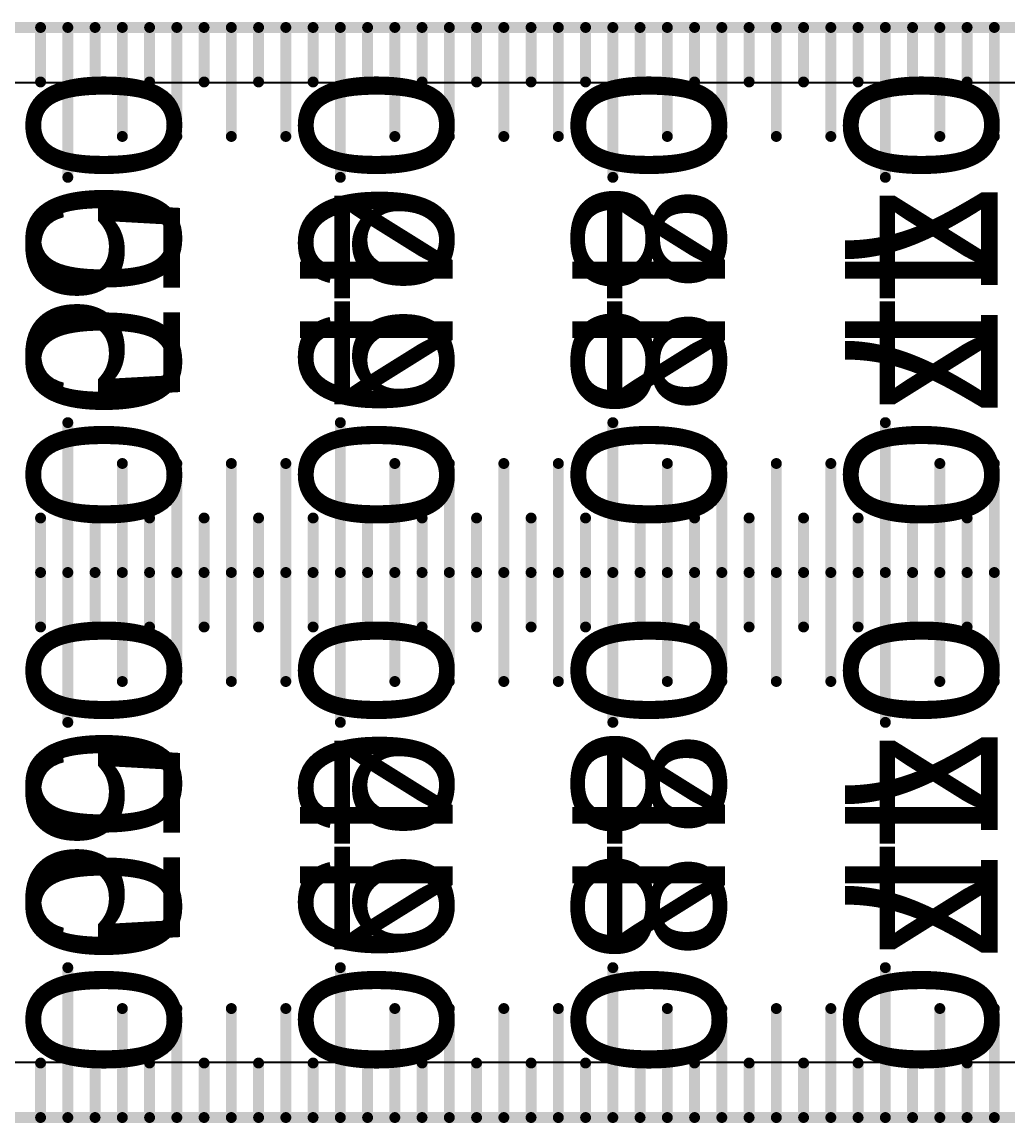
# Model space of a CAD drawing. Header units: millimetres. Extents: x 0 to 531, y -10 to 10.
# Drawn here: x 49.66 to 67.75, y -10.1 to 10.1 of the extents above; entities that cross this region are included whole.
import ezdxf

# ---------------------------------------------------------------- set-up
doc = ezdxf.new("R2010")
doc.units = ezdxf.units.MM
for name, color, linetype in [('BottomLayer', 5, 'Continuous'), ('BottomOverlay', 54, 'Continuous'), ('Mechanical1', 6, 'Continuous'), ('TopLayer', 1, 'Continuous'), ('TopOverlay', 2, 'Continuous')]:
    doc.layers.add(name, color=color, linetype=linetype)

msp = doc.modelspace()

# ---------------------------------------------------------------- linework, layer by layer
at = {"layer": 'BottomLayer'}
for p, q in [((1.009, 8.991), (483.359, 8.991)), ((483.353, -8.991), (1.009, -8.991))]:
    msp.add_line(p, q, dxfattribs=at)
at = {"layer": 'BottomOverlay', "const_width": 0.2}
for points in [[(50, 9), (50, 10)], [(50.5, 7.25), (50.5, 10)], [(51, 9), (51, 10)], [(51.5, 8), (51.5, 10)], [(52, 9), (52, 10)], [(52.5, 8), (52.5, 10)], [(53, 9), (53, 10)], [(53.5, 8), (53.5, 10)], [(54, 9), (54, 10)], [(54.5, 8), (54.5, 10)], [(55, 9), (55, 10)], [(55.5, 7.25), (55.5, 10)], [(56, 9), (56, 10)], [(56.5, 8), (56.5, 10)], [(57, 9), (57, 10)], [(57.5, 8), (57.5, 10)], [(58, 9), (58, 10)], [(58.5, 8), (58.5, 10)], [(59, 9), (59, 10)], [(59.5, 8), (59.5, 10)], [(60, 9), (60, 10)], [(60.5, 7.25), (60.5, 10)], [(61, 9), (61, 10)], [(61.5, 8), (61.5, 10)], [(62, 9), (62, 10)], [(62.5, 8), (62.5, 10)], [(63, 9), (63, 10)], [(63.5, 8), (63.5, 10)], [(64, 9), (64, 10)], [(64.5, 8), (64.5, 10)], [(65, 9), (65, 10)], [(65.5, 7.25), (65.5, 10)], [(66, 9), (66, 10)], [(66.5, 8), (66.5, 10)], [(67, 9), (67, 10)], [(67.5, 8), (67.5, 10)], [(50.5, 0), (50.5, 2.75)], [(55.5, 0), (55.5, 2.75)], [(60.5, 0), (60.5, 2.75)], [(65.5, 0), (65.5, 2.75)], [(51.5, 0), (51.5, 2)], [(52.5, 0), (52.5, 2)], [(53.5, 0), (53.5, 2)], [(54.5, 0), (54.5, 2)], [(56.5, 0), (56.5, 2)], [(57.5, 0), (57.5, 2)], [(58.5, 0), (58.5, 2)], [(59.5, 0), (59.5, 2)], [(61.5, 0), (61.5, 2)], [(62.5, 0), (62.5, 2)], [(63.5, 0), (63.5, 2)], [(64.5, 0), (64.5, 2)], [(66.5, 0), (66.5, 2)], [(67.5, 0), (67.5, 2)], [(50, 0), (50, 1)], [(51, 0), (51, 1)], [(52, 0), (52, 1)], [(53, 0), (53, 1)], [(54, 0), (54, 1)], [(55, 0), (55, 1)], [(56, 0), (56, 1)], [(57, 0), (57, 1)], [(58, 0), (58, 1)], [(59, 0), (59, 1)], [(60, 0), (60, 1)], [(61, 0), (61, 1)], [(62, 0), (62, 1)], [(63, 0), (63, 1)], [(64, 0), (64, 1)], [(65, 0), (65, 1)], [(66, 0), (66, 1)], [(67, 0), (67, 1)], [(50, -1), (50, 0)], [(50.5, -2.75), (50.5, 0)], [(51, -1), (51, 0)], [(51.5, -2), (51.5, 0)], [(52, -1), (52, 0)], [(52.5, -2), (52.5, 0)], [(53, -1), (53, 0)], [(53.5, -2), (53.5, 0)], [(54, -1), (54, 0)], [(54.5, -2), (54.5, 0)], [(55, -1), (55, 0)], [(55.5, -2.75), (55.5, 0)], [(56, -1), (56, 0)], [(56.5, -2), (56.5, 0)], [(57, -1), (57, 0)], [(57.5, -2), (57.5, 0)], [(58, -1), (58, 0)], [(58.5, -2), (58.5, 0)], [(59, -1), (59, 0)], [(59.5, -2), (59.5, 0)], [(60, -1), (60, 0)], [(60.5, -2.75), (60.5, 0)], [(61, -1), (61, 0)], [(61.5, -2), (61.5, 0)], [(62, -1), (62, 0)], [(62.5, -2), (62.5, 0)], [(63, -1), (63, 0)], [(63.5, -2), (63.5, 0)], [(64, -1), (64, 0)], [(64.5, -2), (64.5, 0)], [(65, -1), (65, 0)], [(65.5, -2.75), (65.5, 0)], [(66, -1), (66, 0)], [(66.5, -2), (66.5, 0)], [(67, -1), (67, 0)], [(67.5, -2), (67.5, 0)], [(50.5, -10), (50.5, -7.25)], [(55.5, -10), (55.5, -7.25)], [(60.5, -10), (60.5, -7.25)], [(65.5, -10), (65.5, -7.25)], [(51.5, -10), (51.5, -8)], [(52.5, -10), (52.5, -8)], [(53.5, -10), (53.5, -8)], [(54.5, -10), (54.5, -8)], [(56.5, -10), (56.5, -8)], [(57.5, -10), (57.5, -8)], [(58.5, -10), (58.5, -8)], [(59.5, -10), (59.5, -8)], [(61.5, -10), (61.5, -8)], [(62.5, -10), (62.5, -8)], [(63.5, -10), (63.5, -8)], [(64.5, -10), (64.5, -8)], [(66.5, -10), (66.5, -8)], [(67.5, -10), (67.5, -8)], [(50, -10), (50, -9)], [(51, -10), (51, -9)], [(52, -10), (52, -9)], [(53, -10), (53, -9)], [(54, -10), (54, -9)], [(55, -10), (55, -9)], [(56, -10), (56, -9)], [(57, -10), (57, -9)], [(58, -10), (58, -9)], [(59, -10), (59, -9)], [(60, -10), (60, -9)], [(61, -10), (61, -9)], [(62, -10), (62, -9)], [(63, -10), (63, -9)], [(64, -10), (64, -9)], [(65, -10), (65, -9)], [(66, -10), (66, -9)], [(67, -10), (67, -9)]]:
    msp.add_lwpolyline(points, dxfattribs=at)
at = {"layer": 'BottomOverlay', "const_width": 0.1}
for points in [[(49.95, 10, 1), (50.05, 10, 1)], [(50.45, 10, 1), (50.55, 10, 1)], [(50.95, 10, 1), (51.05, 10, 1)], [(51.45, 10, 1), (51.55, 10, 1)], [(51.95, 10, 1), (52.05, 10, 1)], [(52.45, 10, 1), (52.55, 10, 1)], [(52.95, 10, 1), (53.05, 10, 1)], [(53.45, 10, 1), (53.55, 10, 1)], [(53.95, 10, 1), (54.05, 10, 1)], [(54.45, 10, 1), (54.55, 10, 1)], [(54.95, 10, 1), (55.05, 10, 1)], [(55.45, 10, 1), (55.55, 10, 1)], [(55.95, 10, 1), (56.05, 10, 1)], [(56.45, 10, 1), (56.55, 10, 1)], [(56.95, 10, 1), (57.05, 10, 1)], [(57.45, 10, 1), (57.55, 10, 1)], [(57.95, 10, 1), (58.05, 10, 1)], [(58.45, 10, 1), (58.55, 10, 1)], [(58.95, 10, 1), (59.05, 10, 1)], [(59.45, 10, 1), (59.55, 10, 1)], [(59.95, 10, 1), (60.05, 10, 1)], [(60.45, 10, 1), (60.55, 10, 1)], [(60.95, 10, 1), (61.05, 10, 1)], [(61.45, 10, 1), (61.55, 10, 1)], [(61.95, 10, 1), (62.05, 10, 1)], [(62.45, 10, 1), (62.55, 10, 1)], [(62.95, 10, 1), (63.05, 10, 1)], [(63.45, 10, 1), (63.55, 10, 1)], [(63.95, 10, 1), (64.05, 10, 1)], [(64.45, 10, 1), (64.55, 10, 1)], [(64.95, 10, 1), (65.05, 10, 1)], [(65.45, 10, 1), (65.55, 10, 1)], [(65.95, 10, 1), (66.05, 10, 1)], [(66.45, 10, 1), (66.55, 10, 1)], [(66.95, 10, 1), (67.05, 10, 1)], [(67.45, 10, 1), (67.55, 10, 1)], [(49.95, 9, 1), (50.05, 9, 1)], [(50.95, 9, 1), (51.05, 9, 1)], [(51.95, 9, 1), (52.05, 9, 1)], [(52.95, 9, 1), (53.05, 9, 1)], [(53.95, 9, 1), (54.05, 9, 1)], [(54.95, 9, 1), (55.05, 9, 1)], [(55.95, 9, 1), (56.05, 9, 1)], [(56.95, 9, 1), (57.05, 9, 1)], [(57.95, 9, 1), (58.05, 9, 1)], [(58.95, 9, 1), (59.05, 9, 1)], [(59.95, 9, 1), (60.05, 9, 1)], [(60.95, 9, 1), (61.05, 9, 1)], [(61.95, 9, 1), (62.05, 9, 1)], [(62.95, 9, 1), (63.05, 9, 1)], [(63.95, 9, 1), (64.05, 9, 1)], [(64.95, 9, 1), (65.05, 9, 1)], [(65.95, 9, 1), (66.05, 9, 1)], [(66.95, 9, 1), (67.05, 9, 1)], [(51.45, 8, 1), (51.55, 8, 1)], [(52.45, 8, 1), (52.55, 8, 1)], [(53.45, 8, 1), (53.55, 8, 1)], [(54.45, 8, 1), (54.55, 8, 1)], [(56.45, 8, 1), (56.55, 8, 1)], [(57.45, 8, 1), (57.55, 8, 1)], [(58.45, 8, 1), (58.55, 8, 1)], [(59.45, 8, 1), (59.55, 8, 1)], [(61.45, 8, 1), (61.55, 8, 1)], [(62.45, 8, 1), (62.55, 8, 1)], [(63.45, 8, 1), (63.55, 8, 1)], [(64.45, 8, 1), (64.55, 8, 1)], [(66.45, 8, 1), (66.55, 8, 1)], [(67.45, 8, 1), (67.55, 8, 1)], [(50.45, 7.25, 1), (50.55, 7.25, 1)], [(55.45, 7.25, 1), (55.55, 7.25, 1)], [(60.45, 7.25, 1), (60.55, 7.25, 1)], [(65.45, 7.25, 1), (65.55, 7.25, 1)], [(50.45, 2.75, 1), (50.55, 2.75, 1)], [(55.45, 2.75, 1), (55.55, 2.75, 1)], [(60.45, 2.75, 1), (60.55, 2.75, 1)], [(65.45, 2.75, 1), (65.55, 2.75, 1)], [(51.45, 2, 1), (51.55, 2, 1)], [(52.45, 2, 1), (52.55, 2, 1)], [(53.45, 2, 1), (53.55, 2, 1)], [(54.45, 2, 1), (54.55, 2, 1)], [(56.45, 2, 1), (56.55, 2, 1)], [(57.45, 2, 1), (57.55, 2, 1)], [(58.45, 2, 1), (58.55, 2, 1)], [(59.45, 2, 1), (59.55, 2, 1)], [(61.45, 2, 1), (61.55, 2, 1)], [(62.45, 2, 1), (62.55, 2, 1)], [(63.45, 2, 1), (63.55, 2, 1)], [(64.45, 2, 1), (64.55, 2, 1)], [(66.45, 2, 1), (66.55, 2, 1)], [(67.45, 2, 1), (67.55, 2, 1)], [(49.95, 1, 1), (50.05, 1, 1)], [(50.95, 1, 1), (51.05, 1, 1)], [(51.95, 1, 1), (52.05, 1, 1)], [(52.95, 1, 1), (53.05, 1, 1)], [(53.95, 1, 1), (54.05, 1, 1)], [(54.95, 1, 1), (55.05, 1, 1)], [(55.95, 1, 1), (56.05, 1, 1)], [(56.95, 1, 1), (57.05, 1, 1)], [(57.95, 1, 1), (58.05, 1, 1)], [(58.95, 1, 1), (59.05, 1, 1)], [(59.95, 1, 1), (60.05, 1, 1)], [(60.95, 1, 1), (61.05, 1, 1)], [(61.95, 1, 1), (62.05, 1, 1)], [(62.95, 1, 1), (63.05, 1, 1)], [(63.95, 1, 1), (64.05, 1, 1)], [(64.95, 1, 1), (65.05, 1, 1)], [(65.95, 1, 1), (66.05, 1, 1)], [(66.95, 1, 1), (67.05, 1, 1)], [(49.95, 0, 1), (50.05, 0, 1)], [(49.95, 0, 1), (50.05, 0, 1)], [(50.45, 0, 1), (50.55, 0, 1)], [(50.45, 0, 1), (50.55, 0, 1)], [(50.95, 0, 1), (51.05, 0, 1)], [(50.95, 0, 1), (51.05, 0, 1)], [(51.45, 0, 1), (51.55, 0, 1)], [(51.45, 0, 1), (51.55, 0, 1)], [(51.95, 0, 1), (52.05, 0, 1)], [(51.95, 0, 1), (52.05, 0, 1)], [(52.45, 0, 1), (52.55, 0, 1)], [(52.45, 0, 1), (52.55, 0, 1)], [(52.95, 0, 1), (53.05, 0, 1)], [(52.95, 0, 1), (53.05, 0, 1)], [(53.45, 0, 1), (53.55, 0, 1)], [(53.45, 0, 1), (53.55, 0, 1)], [(53.95, 0, 1), (54.05, 0, 1)], [(53.95, 0, 1), (54.05, 0, 1)], [(54.45, 0, 1), (54.55, 0, 1)], [(54.45, 0, 1), (54.55, 0, 1)], [(54.95, 0, 1), (55.05, 0, 1)], [(54.95, 0, 1), (55.05, 0, 1)], [(55.45, 0, 1), (55.55, 0, 1)], [(55.45, 0, 1), (55.55, 0, 1)], [(55.95, 0, 1), (56.05, 0, 1)], [(55.95, 0, 1), (56.05, 0, 1)], [(56.45, 0, 1), (56.55, 0, 1)], [(56.45, 0, 1), (56.55, 0, 1)], [(56.95, 0, 1), (57.05, 0, 1)], [(56.95, 0, 1), (57.05, 0, 1)], [(57.45, 0, 1), (57.55, 0, 1)], [(57.45, 0, 1), (57.55, 0, 1)], [(57.95, 0, 1), (58.05, 0, 1)], [(57.95, 0, 1), (58.05, 0, 1)], [(58.45, 0, 1), (58.55, 0, 1)], [(58.45, 0, 1), (58.55, 0, 1)], [(58.95, 0, 1), (59.05, 0, 1)], [(58.95, 0, 1), (59.05, 0, 1)], [(59.45, 0, 1), (59.55, 0, 1)], [(59.45, 0, 1), (59.55, 0, 1)], [(59.95, 0, 1), (60.05, 0, 1)], [(59.95, 0, 1), (60.05, 0, 1)], [(60.45, 0, 1), (60.55, 0, 1)], [(60.45, 0, 1), (60.55, 0, 1)], [(60.95, 0, 1), (61.05, 0, 1)], [(60.95, 0, 1), (61.05, 0, 1)], [(61.45, 0, 1), (61.55, 0, 1)], [(61.45, 0, 1), (61.55, 0, 1)], [(61.95, 0, 1), (62.05, 0, 1)], [(61.95, 0, 1), (62.05, 0, 1)], [(62.45, 0, 1), (62.55, 0, 1)], [(62.45, 0, 1), (62.55, 0, 1)], [(62.95, 0, 1), (63.05, 0, 1)], [(62.95, 0, 1), (63.05, 0, 1)], [(63.45, 0, 1), (63.55, 0, 1)], [(63.45, 0, 1), (63.55, 0, 1)], [(63.95, 0, 1), (64.05, 0, 1)], [(63.95, 0, 1), (64.05, 0, 1)], [(64.45, 0, 1), (64.55, 0, 1)], [(64.45, 0, 1), (64.55, 0, 1)], [(64.95, 0, 1), (65.05, 0, 1)], [(64.95, 0, 1), (65.05, 0, 1)], [(65.45, 0, 1), (65.55, 0, 1)], [(65.45, 0, 1), (65.55, 0, 1)], [(65.95, 0, 1), (66.05, 0, 1)], [(65.95, 0, 1), (66.05, 0, 1)], [(66.45, 0, 1), (66.55, 0, 1)], [(66.45, 0, 1), (66.55, 0, 1)], [(66.95, 0, 1), (67.05, 0, 1)], [(66.95, 0, 1), (67.05, 0, 1)], [(67.45, 0, 1), (67.55, 0, 1)], [(67.45, 0, 1), (67.55, 0, 1)], [(49.95, -1, 1), (50.05, -1, 1)], [(50.95, -1, 1), (51.05, -1, 1)], [(51.95, -1, 1), (52.05, -1, 1)], [(52.95, -1, 1), (53.05, -1, 1)], [(53.95, -1, 1), (54.05, -1, 1)], [(54.95, -1, 1), (55.05, -1, 1)], [(55.95, -1, 1), (56.05, -1, 1)], [(56.95, -1, 1), (57.05, -1, 1)], [(57.95, -1, 1), (58.05, -1, 1)], [(58.95, -1, 1), (59.05, -1, 1)], [(59.95, -1, 1), (60.05, -1, 1)], [(60.95, -1, 1), (61.05, -1, 1)], [(61.95, -1, 1), (62.05, -1, 1)], [(62.95, -1, 1), (63.05, -1, 1)], [(63.95, -1, 1), (64.05, -1, 1)], [(64.95, -1, 1), (65.05, -1, 1)], [(65.95, -1, 1), (66.05, -1, 1)], [(66.95, -1, 1), (67.05, -1, 1)], [(51.45, -2, 1), (51.55, -2, 1)], [(52.45, -2, 1), (52.55, -2, 1)], [(53.45, -2, 1), (53.55, -2, 1)], [(54.45, -2, 1), (54.55, -2, 1)], [(56.45, -2, 1), (56.55, -2, 1)], [(57.45, -2, 1), (57.55, -2, 1)], [(58.45, -2, 1), (58.55, -2, 1)], [(59.45, -2, 1), (59.55, -2, 1)], [(61.45, -2, 1), (61.55, -2, 1)], [(62.45, -2, 1), (62.55, -2, 1)], [(63.45, -2, 1), (63.55, -2, 1)], [(64.45, -2, 1), (64.55, -2, 1)], [(66.45, -2, 1), (66.55, -2, 1)], [(67.45, -2, 1), (67.55, -2, 1)], [(50.45, -2.75, 1), (50.55, -2.75, 1)], [(55.45, -2.75, 1), (55.55, -2.75, 1)], [(60.45, -2.75, 1), (60.55, -2.75, 1)], [(65.45, -2.75, 1), (65.55, -2.75, 1)], [(50.45, -7.25, 1), (50.55, -7.25, 1)], [(55.45, -7.25, 1), (55.55, -7.25, 1)], [(60.45, -7.25, 1), (60.55, -7.25, 1)], [(65.45, -7.25, 1), (65.55, -7.25, 1)], [(51.45, -8, 1), (51.55, -8, 1)], [(52.45, -8, 1), (52.55, -8, 1)], [(53.45, -8, 1), (53.55, -8, 1)], [(54.45, -8, 1), (54.55, -8, 1)], [(56.45, -8, 1), (56.55, -8, 1)], [(57.45, -8, 1), (57.55, -8, 1)], [(58.45, -8, 1), (58.55, -8, 1)], [(59.45, -8, 1), (59.55, -8, 1)], [(61.45, -8, 1), (61.55, -8, 1)], [(62.45, -8, 1), (62.55, -8, 1)], [(63.45, -8, 1), (63.55, -8, 1)], [(64.45, -8, 1), (64.55, -8, 1)], [(66.45, -8, 1), (66.55, -8, 1)], [(67.45, -8, 1), (67.55, -8, 1)], [(49.95, -9, 1), (50.05, -9, 1)], [(50.95, -9, 1), (51.05, -9, 1)], [(51.95, -9, 1), (52.05, -9, 1)], [(52.95, -9, 1), (53.05, -9, 1)], [(53.95, -9, 1), (54.05, -9, 1)], [(54.95, -9, 1), (55.05, -9, 1)], [(55.95, -9, 1), (56.05, -9, 1)], [(56.95, -9, 1), (57.05, -9, 1)], [(57.95, -9, 1), (58.05, -9, 1)], [(58.95, -9, 1), (59.05, -9, 1)], [(59.95, -9, 1), (60.05, -9, 1)], [(60.95, -9, 1), (61.05, -9, 1)], [(61.95, -9, 1), (62.05, -9, 1)], [(62.95, -9, 1), (63.05, -9, 1)], [(63.95, -9, 1), (64.05, -9, 1)], [(64.95, -9, 1), (65.05, -9, 1)], [(65.95, -9, 1), (66.05, -9, 1)], [(66.95, -9, 1), (67.05, -9, 1)], [(49.95, -10, 1), (50.05, -10, 1)], [(50.45, -10, 1), (50.55, -10, 1)], [(50.95, -10, 1), (51.05, -10, 1)], [(51.45, -10, 1), (51.55, -10, 1)], [(51.95, -10, 1), (52.05, -10, 1)], [(52.45, -10, 1), (52.55, -10, 1)], [(52.95, -10, 1), (53.05, -10, 1)], [(53.45, -10, 1), (53.55, -10, 1)], [(53.95, -10, 1), (54.05, -10, 1)], [(54.45, -10, 1), (54.55, -10, 1)], [(54.95, -10, 1), (55.05, -10, 1)], [(55.45, -10, 1), (55.55, -10, 1)], [(55.95, -10, 1), (56.05, -10, 1)], [(56.45, -10, 1), (56.55, -10, 1)], [(56.95, -10, 1), (57.05, -10, 1)], [(57.45, -10, 1), (57.55, -10, 1)], [(57.95, -10, 1), (58.05, -10, 1)], [(58.45, -10, 1), (58.55, -10, 1)], [(58.95, -10, 1), (59.05, -10, 1)], [(59.45, -10, 1), (59.55, -10, 1)], [(59.95, -10, 1), (60.05, -10, 1)], [(60.45, -10, 1), (60.55, -10, 1)], [(60.95, -10, 1), (61.05, -10, 1)], [(61.45, -10, 1), (61.55, -10, 1)], [(61.95, -10, 1), (62.05, -10, 1)], [(62.45, -10, 1), (62.55, -10, 1)], [(62.95, -10, 1), (63.05, -10, 1)], [(63.45, -10, 1), (63.55, -10, 1)], [(63.95, -10, 1), (64.05, -10, 1)], [(64.45, -10, 1), (64.55, -10, 1)], [(64.95, -10, 1), (65.05, -10, 1)], [(65.45, -10, 1), (65.55, -10, 1)], [(65.95, -10, 1), (66.05, -10, 1)], [(66.45, -10, 1), (66.55, -10, 1)], [(66.95, -10, 1), (67.05, -10, 1)], [(67.45, -10, 1), (67.55, -10, 1)]]:
    msp.add_lwpolyline(points, format="xyb", close=True, dxfattribs=at)
at = {"layer": 'Mechanical1', "const_width": 0.2}
for points in [[(0.5, 10), (484.828, 10)], [(0.5, -10), (484.821, -10)]]:
    msp.add_lwpolyline(points, dxfattribs=at)
at = {"layer": 'TopLayer'}
for p, q in [((1.009, 8.991), (483.359, 8.991)), ((483.353, -8.991), (1.009, -8.991))]:
    msp.add_line(p, q, dxfattribs=at)
at = {"layer": 'TopOverlay', "const_width": 0.2}
for points in [[(50, 9), (50, 10)], [(50.5, 7.25), (50.5, 10)], [(51, 9), (51, 10)], [(51.5, 8), (51.5, 10)], [(52, 9), (52, 10)], [(52.5, 8), (52.5, 10)], [(53, 9), (53, 10)], [(53.5, 8), (53.5, 10)], [(54, 9), (54, 10)], [(54.5, 8), (54.5, 10)], [(55, 9), (55, 10)], [(55.5, 7.25), (55.5, 10)], [(56, 9), (56, 10)], [(56.5, 8), (56.5, 10)], [(57, 9), (57, 10)], [(57.5, 8), (57.5, 10)], [(58, 9), (58, 10)], [(58.5, 8), (58.5, 10)], [(59, 9), (59, 10)], [(59.5, 8), (59.5, 10)], [(60, 9), (60, 10)], [(60.5, 7.25), (60.5, 10)], [(61, 9), (61, 10)], [(61.5, 8), (61.5, 10)], [(62, 9), (62, 10)], [(62.5, 8), (62.5, 10)], [(63, 9), (63, 10)], [(63.5, 8), (63.5, 10)], [(64, 9), (64, 10)], [(64.5, 8), (64.5, 10)], [(65, 9), (65, 10)], [(65.5, 7.25), (65.5, 10)], [(66, 9), (66, 10)], [(66.5, 8), (66.5, 10)], [(67, 9), (67, 10)], [(67.5, 8), (67.5, 10)], [(50.5, 0), (50.5, 2.75)], [(55.5, 0), (55.5, 2.75)], [(60.5, 0), (60.5, 2.75)], [(65.5, 0), (65.5, 2.75)], [(51.5, 0), (51.5, 2)], [(52.5, 0), (52.5, 2)], [(53.5, 0), (53.5, 2)], [(54.5, 0), (54.5, 2)], [(56.5, 0), (56.5, 2)], [(57.5, 0), (57.5, 2)], [(58.5, 0), (58.5, 2)], [(59.5, 0), (59.5, 2)], [(61.5, 0), (61.5, 2)], [(62.5, 0), (62.5, 2)], [(63.5, 0), (63.5, 2)], [(64.5, 0), (64.5, 2)], [(66.5, 0), (66.5, 2)], [(67.5, 0), (67.5, 2)], [(50, 0), (50, 1)], [(51, 0), (51, 1)], [(52, 0), (52, 1)], [(53, 0), (53, 1)], [(54, 0), (54, 1)], [(55, 0), (55, 1)], [(56, 0), (56, 1)], [(57, 0), (57, 1)], [(58, 0), (58, 1)], [(59, 0), (59, 1)], [(60, 0), (60, 1)], [(61, 0), (61, 1)], [(62, 0), (62, 1)], [(63, 0), (63, 1)], [(64, 0), (64, 1)], [(65, 0), (65, 1)], [(66, 0), (66, 1)], [(67, 0), (67, 1)], [(50, -1), (50, 0)], [(50.5, -2.75), (50.5, 0)], [(51, -1), (51, 0)], [(51.5, -2), (51.5, 0)], [(52, -1), (52, 0)], [(52.5, -2), (52.5, 0)], [(53, -1), (53, 0)], [(53.5, -2), (53.5, 0)], [(54, -1), (54, 0)], [(54.5, -2), (54.5, 0)], [(55, -1), (55, 0)], [(55.5, -2.75), (55.5, 0)], [(56, -1), (56, 0)], [(56.5, -2), (56.5, 0)], [(57, -1), (57, 0)], [(57.5, -2), (57.5, 0)], [(58, -1), (58, 0)], [(58.5, -2), (58.5, 0)], [(59, -1), (59, 0)], [(59.5, -2), (59.5, 0)], [(60, -1), (60, 0)], [(60.5, -2.75), (60.5, 0)], [(61, -1), (61, 0)], [(61.5, -2), (61.5, 0)], [(62, -1), (62, 0)], [(62.5, -2), (62.5, 0)], [(63, -1), (63, 0)], [(63.5, -2), (63.5, 0)], [(64, -1), (64, 0)], [(64.5, -2), (64.5, 0)], [(65, -1), (65, 0)], [(65.5, -2.75), (65.5, 0)], [(66, -1), (66, 0)], [(66.5, -2), (66.5, 0)], [(67, -1), (67, 0)], [(67.5, -2), (67.5, 0)], [(50.5, -10), (50.5, -7.25)], [(55.5, -10), (55.5, -7.25)], [(60.5, -10), (60.5, -7.25)], [(65.5, -10), (65.5, -7.25)], [(51.5, -10), (51.5, -8)], [(52.5, -10), (52.5, -8)], [(53.5, -10), (53.5, -8)], [(54.5, -10), (54.5, -8)], [(56.5, -10), (56.5, -8)], [(57.5, -10), (57.5, -8)], [(58.5, -10), (58.5, -8)], [(59.5, -10), (59.5, -8)], [(61.5, -10), (61.5, -8)], [(62.5, -10), (62.5, -8)], [(63.5, -10), (63.5, -8)], [(64.5, -10), (64.5, -8)], [(66.5, -10), (66.5, -8)], [(67.5, -10), (67.5, -8)], [(50, -10), (50, -9)], [(51, -10), (51, -9)], [(52, -10), (52, -9)], [(53, -10), (53, -9)], [(54, -10), (54, -9)], [(55, -10), (55, -9)], [(56, -10), (56, -9)], [(57, -10), (57, -9)], [(58, -10), (58, -9)], [(59, -10), (59, -9)], [(60, -10), (60, -9)], [(61, -10), (61, -9)], [(62, -10), (62, -9)], [(63, -10), (63, -9)], [(64, -10), (64, -9)], [(65, -10), (65, -9)], [(66, -10), (66, -9)], [(67, -10), (67, -9)]]:
    msp.add_lwpolyline(points, dxfattribs=at)
at = {"layer": 'TopOverlay', "const_width": 0.1}
for points in [[(49.95, 10, 1), (50.05, 10, 1)], [(50.45, 10, 1), (50.55, 10, 1)], [(50.95, 10, 1), (51.05, 10, 1)], [(51.45, 10, 1), (51.55, 10, 1)], [(51.95, 10, 1), (52.05, 10, 1)], [(52.45, 10, 1), (52.55, 10, 1)], [(52.95, 10, 1), (53.05, 10, 1)], [(53.45, 10, 1), (53.55, 10, 1)], [(53.95, 10, 1), (54.05, 10, 1)], [(54.45, 10, 1), (54.55, 10, 1)], [(54.95, 10, 1), (55.05, 10, 1)], [(55.45, 10, 1), (55.55, 10, 1)], [(55.95, 10, 1), (56.05, 10, 1)], [(56.45, 10, 1), (56.55, 10, 1)], [(56.95, 10, 1), (57.05, 10, 1)], [(57.45, 10, 1), (57.55, 10, 1)], [(57.95, 10, 1), (58.05, 10, 1)], [(58.45, 10, 1), (58.55, 10, 1)], [(58.95, 10, 1), (59.05, 10, 1)], [(59.45, 10, 1), (59.55, 10, 1)], [(59.95, 10, 1), (60.05, 10, 1)], [(60.45, 10, 1), (60.55, 10, 1)], [(60.95, 10, 1), (61.05, 10, 1)], [(61.45, 10, 1), (61.55, 10, 1)], [(61.95, 10, 1), (62.05, 10, 1)], [(62.45, 10, 1), (62.55, 10, 1)], [(62.95, 10, 1), (63.05, 10, 1)], [(63.45, 10, 1), (63.55, 10, 1)], [(63.95, 10, 1), (64.05, 10, 1)], [(64.45, 10, 1), (64.55, 10, 1)], [(64.95, 10, 1), (65.05, 10, 1)], [(65.45, 10, 1), (65.55, 10, 1)], [(65.95, 10, 1), (66.05, 10, 1)], [(66.45, 10, 1), (66.55, 10, 1)], [(66.95, 10, 1), (67.05, 10, 1)], [(67.45, 10, 1), (67.55, 10, 1)], [(49.95, 9, 1), (50.05, 9, 1)], [(50.95, 9, 1), (51.05, 9, 1)], [(51.95, 9, 1), (52.05, 9, 1)], [(52.95, 9, 1), (53.05, 9, 1)], [(53.95, 9, 1), (54.05, 9, 1)], [(54.95, 9, 1), (55.05, 9, 1)], [(55.95, 9, 1), (56.05, 9, 1)], [(56.95, 9, 1), (57.05, 9, 1)], [(57.95, 9, 1), (58.05, 9, 1)], [(58.95, 9, 1), (59.05, 9, 1)], [(59.95, 9, 1), (60.05, 9, 1)], [(60.95, 9, 1), (61.05, 9, 1)], [(61.95, 9, 1), (62.05, 9, 1)], [(62.95, 9, 1), (63.05, 9, 1)], [(63.95, 9, 1), (64.05, 9, 1)], [(64.95, 9, 1), (65.05, 9, 1)], [(65.95, 9, 1), (66.05, 9, 1)], [(66.95, 9, 1), (67.05, 9, 1)], [(51.45, 8, 1), (51.55, 8, 1)], [(52.45, 8, 1), (52.55, 8, 1)], [(53.45, 8, 1), (53.55, 8, 1)], [(54.45, 8, 1), (54.55, 8, 1)], [(56.45, 8, 1), (56.55, 8, 1)], [(57.45, 8, 1), (57.55, 8, 1)], [(58.45, 8, 1), (58.55, 8, 1)], [(59.45, 8, 1), (59.55, 8, 1)], [(61.45, 8, 1), (61.55, 8, 1)], [(62.45, 8, 1), (62.55, 8, 1)], [(63.45, 8, 1), (63.55, 8, 1)], [(64.45, 8, 1), (64.55, 8, 1)], [(66.45, 8, 1), (66.55, 8, 1)], [(67.45, 8, 1), (67.55, 8, 1)], [(50.45, 7.25, 1), (50.55, 7.25, 1)], [(55.45, 7.25, 1), (55.55, 7.25, 1)], [(60.45, 7.25, 1), (60.55, 7.25, 1)], [(65.45, 7.25, 1), (65.55, 7.25, 1)], [(50.45, 2.75, 1), (50.55, 2.75, 1)], [(55.45, 2.75, 1), (55.55, 2.75, 1)], [(60.45, 2.75, 1), (60.55, 2.75, 1)], [(65.45, 2.75, 1), (65.55, 2.75, 1)], [(51.45, 2, 1), (51.55, 2, 1)], [(52.45, 2, 1), (52.55, 2, 1)], [(53.45, 2, 1), (53.55, 2, 1)], [(54.45, 2, 1), (54.55, 2, 1)], [(56.45, 2, 1), (56.55, 2, 1)], [(57.45, 2, 1), (57.55, 2, 1)], [(58.45, 2, 1), (58.55, 2, 1)], [(59.45, 2, 1), (59.55, 2, 1)], [(61.45, 2, 1), (61.55, 2, 1)], [(62.45, 2, 1), (62.55, 2, 1)], [(63.45, 2, 1), (63.55, 2, 1)], [(64.45, 2, 1), (64.55, 2, 1)], [(66.45, 2, 1), (66.55, 2, 1)], [(67.45, 2, 1), (67.55, 2, 1)], [(49.95, 1, 1), (50.05, 1, 1)], [(50.95, 1, 1), (51.05, 1, 1)], [(51.95, 1, 1), (52.05, 1, 1)], [(52.95, 1, 1), (53.05, 1, 1)], [(53.95, 1, 1), (54.05, 1, 1)], [(54.95, 1, 1), (55.05, 1, 1)], [(55.95, 1, 1), (56.05, 1, 1)], [(56.95, 1, 1), (57.05, 1, 1)], [(57.95, 1, 1), (58.05, 1, 1)], [(58.95, 1, 1), (59.05, 1, 1)], [(59.95, 1, 1), (60.05, 1, 1)], [(60.95, 1, 1), (61.05, 1, 1)], [(61.95, 1, 1), (62.05, 1, 1)], [(62.95, 1, 1), (63.05, 1, 1)], [(63.95, 1, 1), (64.05, 1, 1)], [(64.95, 1, 1), (65.05, 1, 1)], [(65.95, 1, 1), (66.05, 1, 1)], [(66.95, 1, 1), (67.05, 1, 1)], [(49.95, 0, 1), (50.05, 0, 1)], [(49.95, 0, 1), (50.05, 0, 1)], [(50.45, 0, 1), (50.55, 0, 1)], [(50.45, 0, 1), (50.55, 0, 1)], [(50.95, 0, 1), (51.05, 0, 1)], [(50.95, 0, 1), (51.05, 0, 1)], [(51.45, 0, 1), (51.55, 0, 1)], [(51.45, 0, 1), (51.55, 0, 1)], [(51.95, 0, 1), (52.05, 0, 1)], [(51.95, 0, 1), (52.05, 0, 1)], [(52.45, 0, 1), (52.55, 0, 1)], [(52.45, 0, 1), (52.55, 0, 1)], [(52.95, 0, 1), (53.05, 0, 1)], [(52.95, 0, 1), (53.05, 0, 1)], [(53.45, 0, 1), (53.55, 0, 1)], [(53.45, 0, 1), (53.55, 0, 1)], [(53.95, 0, 1), (54.05, 0, 1)], [(53.95, 0, 1), (54.05, 0, 1)], [(54.45, 0, 1), (54.55, 0, 1)], [(54.45, 0, 1), (54.55, 0, 1)], [(54.95, 0, 1), (55.05, 0, 1)], [(54.95, 0, 1), (55.05, 0, 1)], [(55.45, 0, 1), (55.55, 0, 1)], [(55.45, 0, 1), (55.55, 0, 1)], [(55.95, 0, 1), (56.05, 0, 1)], [(55.95, 0, 1), (56.05, 0, 1)], [(56.45, 0, 1), (56.55, 0, 1)], [(56.45, 0, 1), (56.55, 0, 1)], [(56.95, 0, 1), (57.05, 0, 1)], [(56.95, 0, 1), (57.05, 0, 1)], [(57.45, 0, 1), (57.55, 0, 1)], [(57.45, 0, 1), (57.55, 0, 1)], [(57.95, 0, 1), (58.05, 0, 1)], [(57.95, 0, 1), (58.05, 0, 1)], [(58.45, 0, 1), (58.55, 0, 1)], [(58.45, 0, 1), (58.55, 0, 1)], [(58.95, 0, 1), (59.05, 0, 1)], [(58.95, 0, 1), (59.05, 0, 1)], [(59.45, 0, 1), (59.55, 0, 1)], [(59.45, 0, 1), (59.55, 0, 1)], [(59.95, 0, 1), (60.05, 0, 1)], [(59.95, 0, 1), (60.05, 0, 1)], [(60.45, 0, 1), (60.55, 0, 1)], [(60.45, 0, 1), (60.55, 0, 1)], [(60.95, 0, 1), (61.05, 0, 1)], [(60.95, 0, 1), (61.05, 0, 1)], [(61.45, 0, 1), (61.55, 0, 1)], [(61.45, 0, 1), (61.55, 0, 1)], [(61.95, 0, 1), (62.05, 0, 1)], [(61.95, 0, 1), (62.05, 0, 1)], [(62.45, 0, 1), (62.55, 0, 1)], [(62.45, 0, 1), (62.55, 0, 1)], [(62.95, 0, 1), (63.05, 0, 1)], [(62.95, 0, 1), (63.05, 0, 1)], [(63.45, 0, 1), (63.55, 0, 1)], [(63.45, 0, 1), (63.55, 0, 1)], [(63.95, 0, 1), (64.05, 0, 1)], [(63.95, 0, 1), (64.05, 0, 1)], [(64.45, 0, 1), (64.55, 0, 1)], [(64.45, 0, 1), (64.55, 0, 1)], [(64.95, 0, 1), (65.05, 0, 1)], [(64.95, 0, 1), (65.05, 0, 1)], [(65.45, 0, 1), (65.55, 0, 1)], [(65.45, 0, 1), (65.55, 0, 1)], [(65.95, 0, 1), (66.05, 0, 1)], [(65.95, 0, 1), (66.05, 0, 1)], [(66.45, 0, 1), (66.55, 0, 1)], [(66.45, 0, 1), (66.55, 0, 1)], [(66.95, 0, 1), (67.05, 0, 1)], [(66.95, 0, 1), (67.05, 0, 1)], [(67.45, 0, 1), (67.55, 0, 1)], [(67.45, 0, 1), (67.55, 0, 1)], [(49.95, -1, 1), (50.05, -1, 1)], [(50.95, -1, 1), (51.05, -1, 1)], [(51.95, -1, 1), (52.05, -1, 1)], [(52.95, -1, 1), (53.05, -1, 1)], [(53.95, -1, 1), (54.05, -1, 1)], [(54.95, -1, 1), (55.05, -1, 1)], [(55.95, -1, 1), (56.05, -1, 1)], [(56.95, -1, 1), (57.05, -1, 1)], [(57.95, -1, 1), (58.05, -1, 1)], [(58.95, -1, 1), (59.05, -1, 1)], [(59.95, -1, 1), (60.05, -1, 1)], [(60.95, -1, 1), (61.05, -1, 1)], [(61.95, -1, 1), (62.05, -1, 1)], [(62.95, -1, 1), (63.05, -1, 1)], [(63.95, -1, 1), (64.05, -1, 1)], [(64.95, -1, 1), (65.05, -1, 1)], [(65.95, -1, 1), (66.05, -1, 1)], [(66.95, -1, 1), (67.05, -1, 1)], [(51.45, -2, 1), (51.55, -2, 1)], [(52.45, -2, 1), (52.55, -2, 1)], [(53.45, -2, 1), (53.55, -2, 1)], [(54.45, -2, 1), (54.55, -2, 1)], [(56.45, -2, 1), (56.55, -2, 1)], [(57.45, -2, 1), (57.55, -2, 1)], [(58.45, -2, 1), (58.55, -2, 1)], [(59.45, -2, 1), (59.55, -2, 1)], [(61.45, -2, 1), (61.55, -2, 1)], [(62.45, -2, 1), (62.55, -2, 1)], [(63.45, -2, 1), (63.55, -2, 1)], [(64.45, -2, 1), (64.55, -2, 1)], [(66.45, -2, 1), (66.55, -2, 1)], [(67.45, -2, 1), (67.55, -2, 1)], [(50.45, -2.75, 1), (50.55, -2.75, 1)], [(55.45, -2.75, 1), (55.55, -2.75, 1)], [(60.45, -2.75, 1), (60.55, -2.75, 1)], [(65.45, -2.75, 1), (65.55, -2.75, 1)], [(50.45, -7.25, 1), (50.55, -7.25, 1)], [(55.45, -7.25, 1), (55.55, -7.25, 1)], [(60.45, -7.25, 1), (60.55, -7.25, 1)], [(65.45, -7.25, 1), (65.55, -7.25, 1)], [(51.45, -8, 1), (51.55, -8, 1)], [(52.45, -8, 1), (52.55, -8, 1)], [(53.45, -8, 1), (53.55, -8, 1)], [(54.45, -8, 1), (54.55, -8, 1)], [(56.45, -8, 1), (56.55, -8, 1)], [(57.45, -8, 1), (57.55, -8, 1)], [(58.45, -8, 1), (58.55, -8, 1)], [(59.45, -8, 1), (59.55, -8, 1)], [(61.45, -8, 1), (61.55, -8, 1)], [(62.45, -8, 1), (62.55, -8, 1)], [(63.45, -8, 1), (63.55, -8, 1)], [(64.45, -8, 1), (64.55, -8, 1)], [(66.45, -8, 1), (66.55, -8, 1)], [(67.45, -8, 1), (67.55, -8, 1)], [(49.95, -9, 1), (50.05, -9, 1)], [(50.95, -9, 1), (51.05, -9, 1)], [(51.95, -9, 1), (52.05, -9, 1)], [(52.95, -9, 1), (53.05, -9, 1)], [(53.95, -9, 1), (54.05, -9, 1)], [(54.95, -9, 1), (55.05, -9, 1)], [(55.95, -9, 1), (56.05, -9, 1)], [(56.95, -9, 1), (57.05, -9, 1)], [(57.95, -9, 1), (58.05, -9, 1)], [(58.95, -9, 1), (59.05, -9, 1)], [(59.95, -9, 1), (60.05, -9, 1)], [(60.95, -9, 1), (61.05, -9, 1)], [(61.95, -9, 1), (62.05, -9, 1)], [(62.95, -9, 1), (63.05, -9, 1)], [(63.95, -9, 1), (64.05, -9, 1)], [(64.95, -9, 1), (65.05, -9, 1)], [(65.95, -9, 1), (66.05, -9, 1)], [(66.95, -9, 1), (67.05, -9, 1)], [(49.95, -10, 1), (50.05, -10, 1)], [(50.45, -10, 1), (50.55, -10, 1)], [(50.95, -10, 1), (51.05, -10, 1)], [(51.45, -10, 1), (51.55, -10, 1)], [(51.95, -10, 1), (52.05, -10, 1)], [(52.45, -10, 1), (52.55, -10, 1)], [(52.95, -10, 1), (53.05, -10, 1)], [(53.45, -10, 1), (53.55, -10, 1)], [(53.95, -10, 1), (54.05, -10, 1)], [(54.45, -10, 1), (54.55, -10, 1)], [(54.95, -10, 1), (55.05, -10, 1)], [(55.45, -10, 1), (55.55, -10, 1)], [(55.95, -10, 1), (56.05, -10, 1)], [(56.45, -10, 1), (56.55, -10, 1)], [(56.95, -10, 1), (57.05, -10, 1)], [(57.45, -10, 1), (57.55, -10, 1)], [(57.95, -10, 1), (58.05, -10, 1)], [(58.45, -10, 1), (58.55, -10, 1)], [(58.95, -10, 1), (59.05, -10, 1)], [(59.45, -10, 1), (59.55, -10, 1)], [(59.95, -10, 1), (60.05, -10, 1)], [(60.45, -10, 1), (60.55, -10, 1)], [(60.95, -10, 1), (61.05, -10, 1)], [(61.45, -10, 1), (61.55, -10, 1)], [(61.95, -10, 1), (62.05, -10, 1)], [(62.45, -10, 1), (62.55, -10, 1)], [(62.95, -10, 1), (63.05, -10, 1)], [(63.45, -10, 1), (63.55, -10, 1)], [(63.95, -10, 1), (64.05, -10, 1)], [(64.45, -10, 1), (64.55, -10, 1)], [(64.95, -10, 1), (65.05, -10, 1)], [(65.45, -10, 1), (65.55, -10, 1)], [(65.95, -10, 1), (66.05, -10, 1)], [(66.45, -10, 1), (66.55, -10, 1)], [(66.95, -10, 1), (67.05, -10, 1)], [(67.45, -10, 1), (67.55, -10, 1)]]:
    msp.add_lwpolyline(points, format="xyb", close=True, dxfattribs=at)

# ---------------------------------------------------------------- texts
at = {"layer": 'BottomOverlay', "text_generation_flag": 2}
for s, p in [('500', (49.759, 3)), ('490', (54.759, 3)), ('480', (59.759, 3)), ('470', (64.759, 3)), ('500', (49.759, -7)), ('490', (54.759, -7)), ('480', (59.759, -7)), ('470', (64.759, -7))]:
    msp.add_text(s, height=2.8, rotation=270, dxfattribs=at).set_placement(p)
at = {"layer": 'TopOverlay'}
for s, p in [('490', (54.759, 7)), ('480', (59.759, 7)), ('470', (64.759, 7)), ('500', (49.759, 7)), ('500', (49.759, -3)), ('490', (54.759, -3)), ('480', (59.759, -3)), ('470', (64.759, -3))]:
    msp.add_text(s, height=2.8, rotation=270, dxfattribs=at).set_placement(p)

doc.saveas('drawing.dxf')
